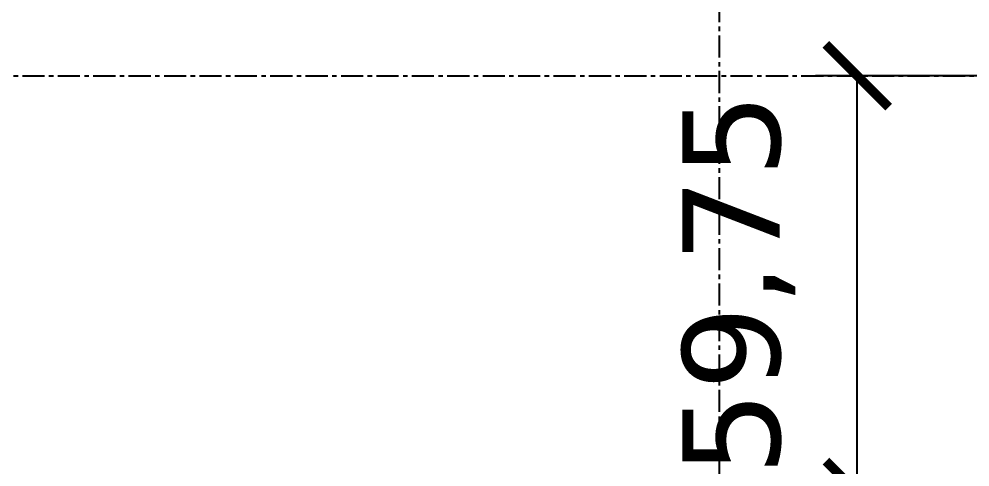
# Model space of a CAD drawing. Header units: centimetres. Extents: x -135 to 4129, y -1176 to 1044.
# Drawn here: x 406.5 to 542.9, y 388.9 to 453.1 of the extents above; entities that cross this region are included whole.
import ezdxf

# ---------------------------------------------------------------- set-up
doc = ezdxf.new("R2010")
doc.units = ezdxf.units.CM
doc.linetypes.add('CENTER', pattern=[5.08, 3.175, -0.635, 0.635, -0.635])
doc.layers.add('AKS', color=4, linetype='CENTER')
doc.layers.add('OZEL_PANEL_OLCU_CM', color=3, linetype='Continuous')
doc.styles.add('PORTMAN', font='DejaVuSans.ttf')
doc.dimstyles.new('PORTMAN', dxfattribs={"dimtxt": 14, "dimasz": 9, "dimexe": 6, "dimexo": 5, "dimgap": 4, "dimtad": 1, "dimtxsty": 'PORTMAN', "dimblk": 'ARCHTICK', "dimcen": 2.5, "dimazin": 3, "dimtfac": 0.5, "dimtmove": 2, "dimatfit": 3})

# ---------------------------------------------------------------- blocks, each defined once
blk = doc.blocks.new('_ARCHTICK')
at = {"color": 0, "linetype": 'BYBLOCK', "const_width": 0.15}
blk.add_lwpolyline([(-0.5, -0.5), (0.5, 0.5)], dxfattribs=at)

msp = doc.modelspace()

# ---------------------------------------------------------------- linework, layer by layer
at = {"layer": 'AKS'}
for p, q in [((507, -35), (507, 747)), ((-35, 445), (798, 445))]:
    msp.add_line(p, q, dxfattribs=at)

# ---------------------------------------------------------------- dimensions: what is measured, and where the dimension line sits
at = {"layer": 'OZEL_PANEL_OLCU_CM'}
msp.add_linear_dim(base=(526.75, 385.25), p1=(572.75, 385.25), p2=(572.75, 445), angle=90, dimstyle='PORTMAN', override={"dimtxt": 14, "dimasz": 9, "dimexe": 6, "dimexo": 5, "dimdec": 2, "dimzin": 8, "dimdsep": 44}, dxfattribs=at).render()

doc.saveas('drawing.dxf')
